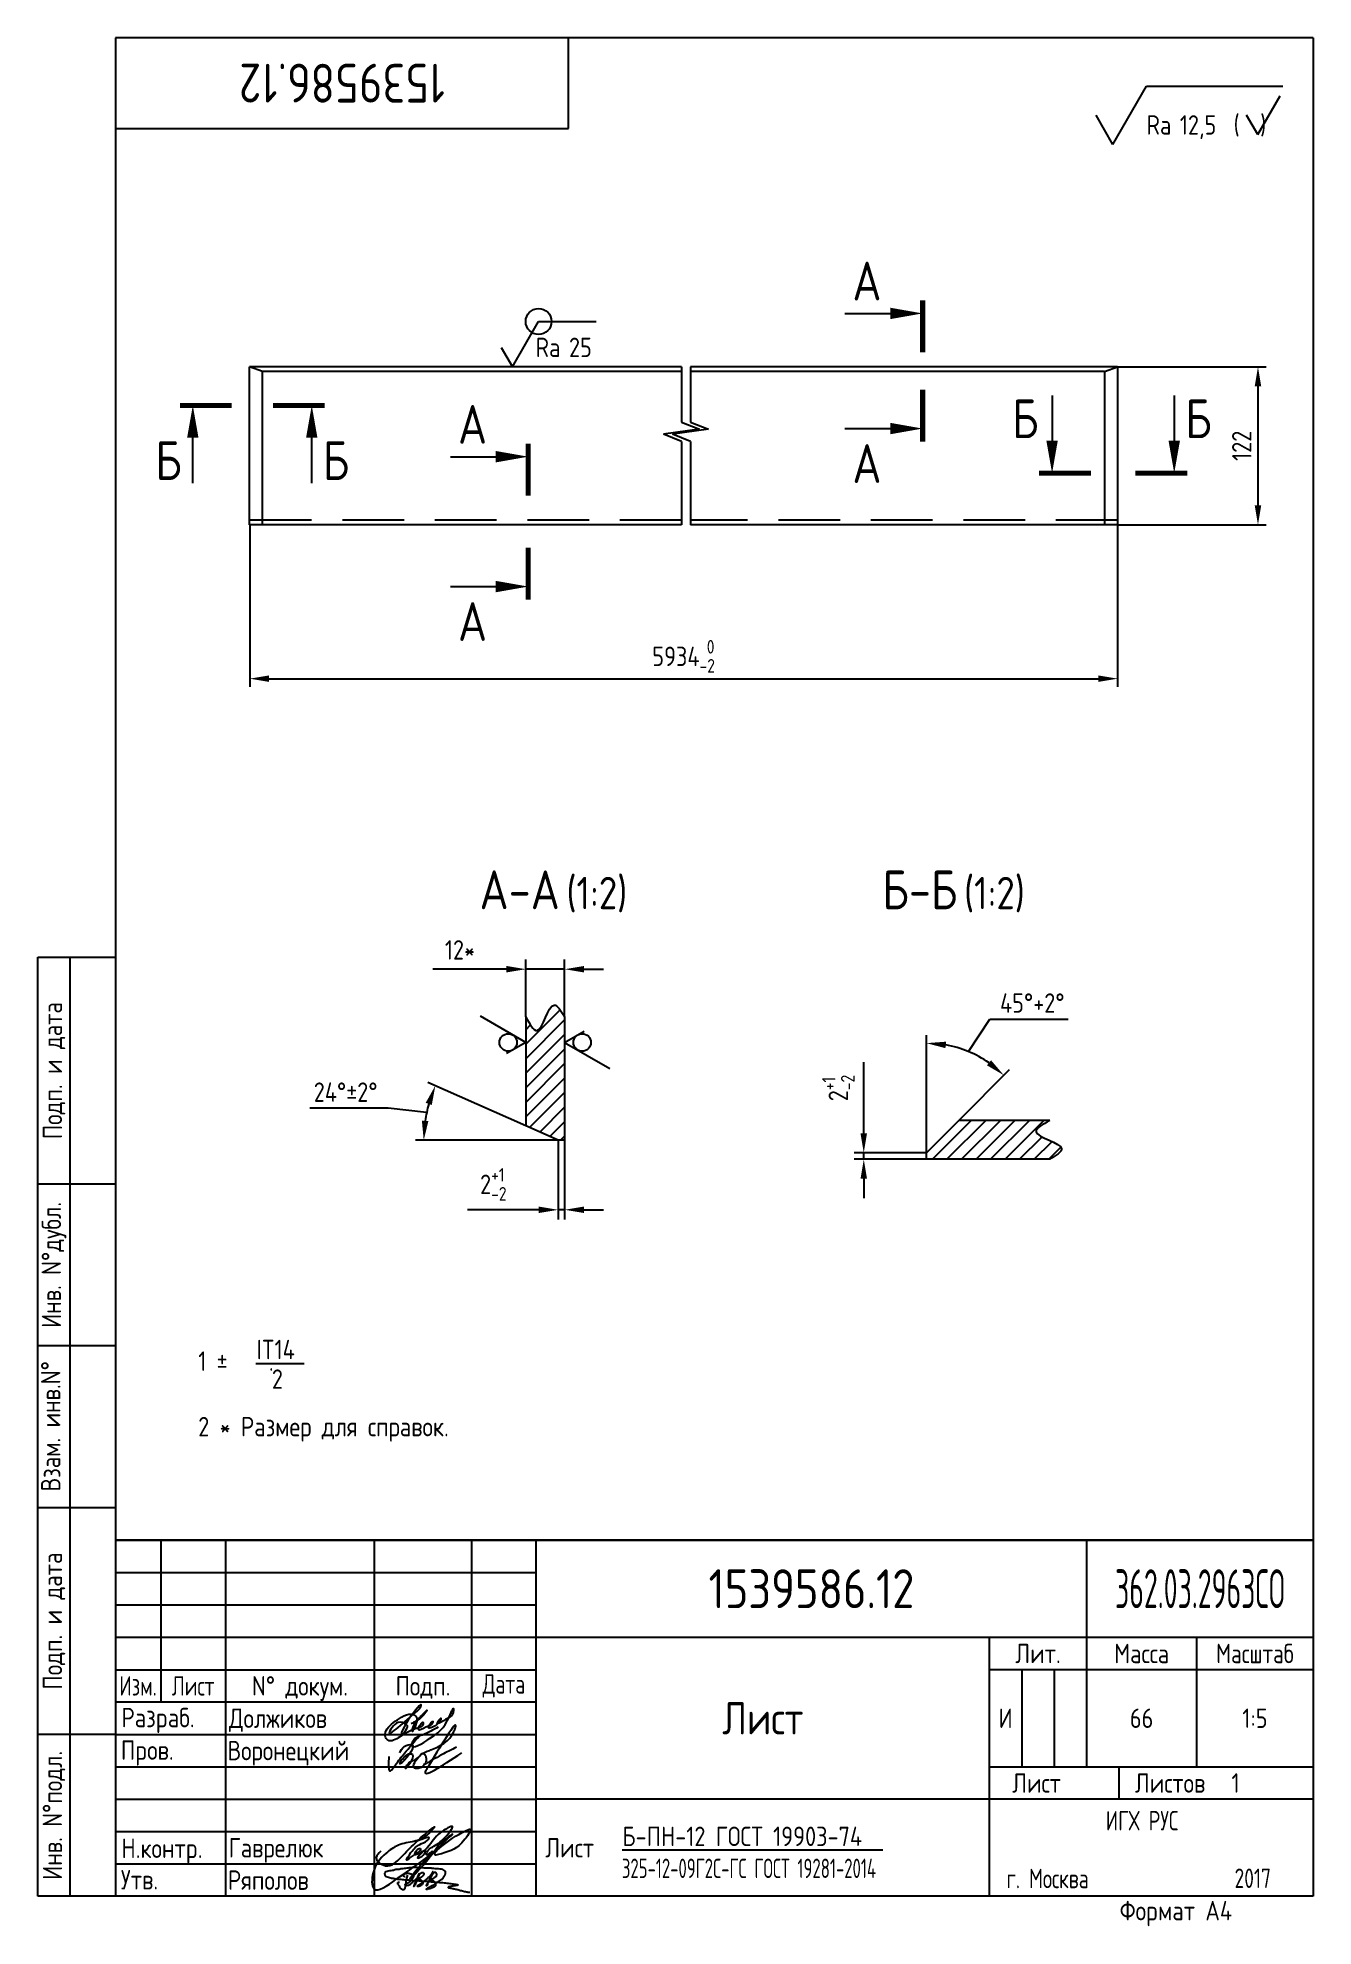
# Paper-space layout 'A4_protect' of a CAD drawing. Header units: millimetres. Extents: x 254 to 451, y 0 to 292.
# The model-space entities are those that its viewports show. They can reach past a viewport. Long polylines and large blocks are cut down to what shows.
import ezdxf
from ezdxf.enums import TextEntityAlignment as Align

# ---------------------------------------------------------------- set-up
doc = ezdxf.new("R2010")
doc.units = ezdxf.units.MM
doc.header["$LTSCALE"] = 0.3
doc.linetypes.add('HIDDEN', pattern=[9.525, 6.35, -3.175])
for name, color, linetype in [('Bord', 1, 'Continuous'), ('Cont', 6, 'Continuous'), ('Dim', 7, 'Continuous'), ('Hatch', 2, 'Continuous'), ('Hide', 2, 'HIDDEN'), ('Text', 3, 'Continuous'), ('Textb', 6, 'Continuous'), ('Vporti', 7, 'Continuous')]:
    doc.layers.add(name, color=color, linetype=linetype)
doc.layers.get('Vporti').off()
doc.styles.add('Style1', font='romans.shx', dxfattribs={"width": 0.8})
doc.dimstyles.new('Anqular-2', dxfattribs={"dimscale": 2, "dimtxt": 3, "dimasz": 3, "dimexe": 1.25, "dimexo": 0, "dimgap": 1, "dimtad": 2, "dimtoh": 1, "dimdec": 3, "dimtxsty": 'Style1', "dimcen": 2.5, "dimclrt": 3, "dimadec": 0, "dimazin": 0, "dimtfac": 1, "dimtdec": 3, "dimtmove": 1, "dimatfit": 3, "dimfxl": 1, "dimarcsym": 0})
doc.dimstyles.new('Lin5', dxfattribs={"dimscale": 5, "dimtxt": 3, "dimasz": 3, "dimexe": 1.25, "dimexo": 0, "dimgap": 1, "dimtad": 1, "dimdec": 3, "dimtxsty": 'Style1', "dimcen": 2.5, "dimclrt": 3, "dimadec": 0, "dimazin": 0, "dimtfac": 1, "dimtdec": 3, "dimtmove": 0, "dimatfit": 3, "dimldrblk": 'DOT', "dimfxl": 1, "dimarcsym": 0})
doc.dimstyles.new('LIN_2', dxfattribs={"dimscale": 2, "dimtxt": 3, "dimasz": 3, "dimexe": 1.5, "dimexo": 0, "dimgap": 1.48, "dimtad": 1, "dimdec": 4, "dimrnd": 1, "dimdsep": 46, "dimtxsty": 'Style1', "dimcen": 0, "dimdle": 2, "dimclrd": 256, "dimclrt": 3, "dimadec": 0, "dimazin": 0, "dimtfac": 0.666667, "dimtdec": 4, "dimtmove": 0, "dimatfit": 3, "dimfxl": 1, "dimtvp": 0.833333, "dimtolj": 1, "dimtzin": 0, "dimarcsym": 0})

# ---------------------------------------------------------------- blocks, each defined once
blk = doc.blocks.new('A4')
at = {"layer": 'Bord'}
for p, q in [((20, 55), (85, 55)), ((20, 50), (85, 50)), ((20, 45), (85, 45)), ((160, 40), (160, 25)), ((165, 40), (165, 25)), ((20, 30), (85, 30)), ((20, 25), (85, 25)), ((20, 20), (85, 20)), ((20, 15), (85, 15)), ((20, 10), (85, 10))]:
    blk.add_line(p, q, dxfattribs=at)
at = {"layer": 'Cont'}
for p, q in [((205, 292), (20, 292)), ((20, 292), (20, 5)), ((90, 278), (90, 292)), ((205, 292), (205, 5)), ((20, 278), (90, 278)), ((8, 5), (8, 150)), ((8, 150), (20, 150)), ((13, 5), (13, 150)), ((8, 115), (20, 115)), ((20, 90), (8, 90)), ((20, 65), (8, 65)), ((205, 60), (20, 60)), ((20, 60), (205, 60)), ((27, 60), (27, 35)), ((37, 60), (37, 5)), ((60, 5), (60, 60)), ((75, 60), (75, 5)), ((85, 5), (85, 60)), ((170, 60), (170, 25)), ((85, 45), (205, 45)), ((155, 5), (155, 45)), ((187, 25), (187, 45)), ((20, 40), (85, 40)), ((205, 40), (155, 40)), ((85, 35), (20, 35)), ((20, 30), (8, 30)), ((155, 25), (205, 25)), ((175, 25), (175, 20)), ((205, 20), (85, 20)), ((20, 5), (8, 5)), ((205, 5), (20, 5))]:
    blk.add_line(p, q, dxfattribs=at)
at = {"layer": 'Text', "style": 'Style1', "width": 0.8}
for s, p in [('Подп. и дата', (10.5, 132.5)), ('Инв. N%%dдубл.', (10.5, 102.5)), ('Взам. инв.N%%d ', (10, 78.38)), ('Подп. и дата', (10.5, 47.5)), ('Инв. N%%dподл.', (10.5, 17.5))]:
    blk.add_text(s, height=3, rotation=90, dxfattribs=at).set_placement(p, align=Align.MIDDLE)
at = {"layer": 'Text', "style": 'Style1'}
for s, width, p in [('Лит.', 0.8, (162.5, 42.5)), ('Масса', 0.8, (178.5, 42.5)), ('Масштаб', 0.75, (196, 42.5)), ('Изм.', 0.7, (23.5, 37.5)), ('Лист', 0.7, (32, 37.5)), ('N%%d докум.', 0.8, (48.5, 37.5)), ('Подп.', 0.8, (67.5, 37.5)), ('Лист', 0.8, (162.27, 22.5)), ('Листов', 0.8, (182.9, 22.5))]:
    blk.add_text(s, height=3, dxfattribs=dict(at, width=width)).set_placement(p, align=Align.MIDDLE_CENTER)
at = {"layer": 'Text', "style": 'Style1', "width": 0.7}
for s, p in [('Дата', (80, 37.5)), ('ИГХ РУС', (178.57, 16.69))]:
    blk.add_text(s, height=3, dxfattribs=at).set_placement(p, align=Align.MIDDLE)
at = {"layer": 'Text', "style": 'Style1'}
for s, width, p in [('Разpаб.', 0.8, (20.92, 31.1)), ('Пpов.', 0.8, (20.84, 26.08)), ('Н.контp.', 0.8, (20.92, 10.92)), ('Утв.', 0.8, (20.84, 6.06)), ('г. Москва', 0.7, (157.64, 6.25)), ('Фоpмат А4', 0.8, (175.11, 1.29))]:
    blk.add_text(s, height=3, dxfattribs=dict(at, width=width)).set_placement(p)
for tag, p, width in [('ФИО', (39, 31), 0.8), ('ФИО', (39, 26), 0.8), ('ГОСТ_СОРТАМЕНТА', (98.19, 14), 0.8), ('ФИО', (39, 11), 0.8), ('ФИО', (39, 6), 0.8), ('2017', (192.85, 6.29), 0.7)]:
    blk.add_attdef(tag, p, '', height=3, dxfattribs=dict(at, width=width))
at = {"layer": 'Text', "style": 'Style1', "width": 0.8}
for tag, p in [('И', (157.49, 32.5)), ('700', (178.5, 32.5)), ('1:20', (196, 32.5))]:
    blk.add_attdef(tag, text='', height=3, dxfattribs=at).set_placement(p, align=Align.MIDDLE)
blk.add_attdef('Сборочный_чертеж', text='', height=3, dxfattribs=at).set_placement((120, 21.3), align=Align.CENTER)
for tag, p in [('1', (171.12, 22.5)), ('2', (193, 22.5))]:
    blk.add_attdef(tag, text='', height=3, dxfattribs=at).set_placement(p, align=Align.MIDDLE_CENTER)
blk.add_attdef('ЛИСТ', text='', height=3, dxfattribs=at).set_placement((85.99, 12.5), align=Align.MIDDLE_LEFT)
at = {"layer": 'Text', "style": 'Style1', "width": 0.7}
blk.add_attdef('%%OГОСТ_ТЕХ._ТРЕБОВАНИЙ', text='', height=3, dxfattribs=at).set_placement((98.19, 8), align=Align.BOTTOM_LEFT)
at = {"layer": 'Textb', "style": 'Style1', "width": 0.8}
blk.add_attdef('1234567', (81, 290), '', height=6, rotation=180, dxfattribs=at)
blk.add_attdef('1234567', (123.4, 48), '', height=6, dxfattribs=at)
for tag, height, p in [('123ХЯ', 6, (183.62, 48)), ('НАИМЕНОВАНИЕ', 5, (120, 30))]:
    blk.add_attdef(tag, text='', height=height, dxfattribs=at).set_placement(p, align=Align.CENTER)
blk = doc.blocks.new('A$C3427693D')
at = {"layer": 'Text'}
blk.add_line((0, 3.92), (7.46, 3.92), dxfattribs=at)
at = {"layer": 'Text', "style": 'Style1', "width": 0.8}
for s, p in [('IT14', (0.13, 4.57)), ('2', (2.49, 0))]:
    blk.add_text(s, height=3, dxfattribs=at).set_placement(p)
blk = doc.blocks.new('A$C314368CF')
at = {"layer": 'Text'}
for q in [(7.18, 6), (1.98, 3)]:
    blk.add_line((3.72, 0), q, dxfattribs=at)
at = {"layer": 'Text', "style": 'Style1', "width": 0.8}
blk.add_text('(  )', height=3, dxfattribs=at).set_placement((0, 0))
blk = doc.blocks.new('sherISO_18')
at = {"layer": 'Cont'}
for p, q in [((-30.94, -16.46), (-25.74, -7.46)), ((-25.74, -7.46), (-4.67, -7.46)), ((-30.94, -16.46), (-33.54, -11.96))]:
    blk.add_line(p, q, dxfattribs=at)
blk.add_blockref('A$C314368CF', (-12.3, -14.96))
at = {"layer": 'Textb', "style": 'Style1', "width": 0.8}
blk.add_text('Ra', height=3, dxfattribs=at).set_placement((-25.74, -14.96))
blk.add_attdef('12,5', (-20.6, -14.96), '', height=3, dxfattribs=at)
blk = doc.blocks.new('*D19')
at = {"layer": 'Defpoints', "color": 0, "transparency": 16777216}
for p in [(5560.88, 712.28), (5562.88, 712.28), (5562.88, 690.83)]:
    blk.add_point(p, dxfattribs=at)
at = {"layer": 'Dim', "color": 0, "lineweight": -2, "transparency": 16777216}
for p, q in [((5560.88, 712.28), (5560.88, 687.83)), ((5562.88, 712.28), (5562.88, 687.83))]:
    blk.add_line(p, q, dxfattribs=at)
at = {"layer": 'Dim', "lineweight": -2, "transparency": 16777216}
for p, q in [((5554.88, 690.83), (5532.84, 690.83)), ((5562.88, 690.83), (5560.88, 690.83)), ((5568.88, 690.83), (5574.88, 690.83))]:
    blk.add_line(p, q, dxfattribs=at)
at = {"layer": 'Dim', "transparency": 16777216}
for points in [[(5554.88, 691.83), (5554.88, 689.83), (5560.88, 690.83)], [(5568.88, 691.83), (5568.88, 689.83), (5562.88, 690.83)]]:
    blk.add_solid(points, dxfattribs=at)
at = {"layer": 'Dim', "color": 3, "transparency": 16777216, "insert": (5540.86, 698.69), "char_height": 6, "attachment_point": 5, "style": 'Style1'}
blk.add_mtext('\\A1;\\A1;2{\\H0.7x;\\S+1^ -2;}', dxfattribs=at)
blk = doc.blocks.new('sherISO_09')
at = {"layer": 'Text'}
for q in [(4.04, 7), (-1.73, 3)]:
    blk.add_line((0, 0), q, dxfattribs=at)
blk.add_circle((0, 2.71), 1.35, dxfattribs=at)
blk = doc.blocks.new('*D21')
at = {"layer": 'Defpoints', "color": 0, "transparency": 16777216}
for p in [(5449.54, 2028.64), (6119.81, 2028.64), (6119.81, 1909.84)]:
    blk.add_point(p, dxfattribs=at)
at = {"layer": 'Dim', "color": 0, "lineweight": -2, "transparency": 16777216}
for p, q in [((5449.54, 2028.64), (5449.54, 1903.59)), ((6119.81, 2028.64), (6119.81, 1903.59)), ((5464.54, 1909.84), (6104.81, 1909.84))]:
    blk.add_line(p, q, dxfattribs=at)
at = {"layer": 'Dim', "color": 0, "transparency": 16777216}
for points in [[(5464.54, 1912.34), (5464.54, 1907.34), (5449.54, 1909.84)], [(6104.81, 1912.34), (6104.81, 1907.34), (6119.81, 1909.84)]]:
    blk.add_solid(points, dxfattribs=at)
at = {"layer": 'Dim', "color": 3, "transparency": 16777216, "insert": (5784.67, 1927.09), "char_height": 15, "attachment_point": 5, "style": 'Style1'}
blk.add_mtext('\\A1;5934{\\H0.7x;\\S 0^ -2;}', dxfattribs=at)
blk = doc.blocks.new('_Dot')
at = {"color": 0, "linetype": 'ByBlock', "lineweight": -2}
blk.add_line((-0.5, 0), (-1, 0), dxfattribs=at)
at = {"color": 0, "linetype": 'ByBlock', "const_width": 0.5}
blk.add_lwpolyline([(-0.25, 0, 1), (0.25, 0, 1)], format="xyb", close=True, dxfattribs=at)
blk = doc.blocks.new('*D22')
at = {"layer": 'Defpoints', "color": 0, "transparency": 16777216}
for p in [(6119.81, 2150.64), (6119.81, 2028.64), (6228.2, 2028.64)]:
    blk.add_point(p, dxfattribs=at)
at = {"layer": 'Dim', "color": 0, "lineweight": -2, "transparency": 16777216}
for p, q in [((6119.81, 2150.64), (6234.45, 2150.64)), ((6228.2, 2135.64), (6228.2, 2043.64)), ((6119.81, 2028.64), (6234.45, 2028.64))]:
    blk.add_line(p, q, dxfattribs=at)
at = {"layer": 'Dim', "color": 0, "transparency": 16777216}
for points in [[(6225.7, 2135.64), (6230.7, 2135.64), (6228.2, 2150.64)], [(6225.7, 2043.64), (6230.7, 2043.64), (6228.2, 2028.64)]]:
    blk.add_solid(points, dxfattribs=at)
at = {"layer": 'Dim', "color": 3, "transparency": 16777216, "insert": (6215.7, 2089.64), "char_height": 15, "attachment_point": 5, "rotation": 90, "style": 'Style1'}
blk.add_mtext('122', dxfattribs=at)
blk = doc.blocks.new('razrez03')
at = {"layer": 'Text', "const_width": 0.8}
blk.add_lwpolyline([(0, 2), (0, -6)], dxfattribs=at)
at = {"layer": 'Text'}
blk.add_lwpolyline([(0, 0, 0, 1.76, 0), (5, 0, 1.76, 1.76, 0)], format="xyseb", dxfattribs=at)
blk.add_lwpolyline([(12, 0), (5, 0)], dxfattribs=at)
at = {"layer": 'Textb', "style": 'Style1', "width": 0.8}
blk.add_attdef('A', (6.5, 2), '', height=6, dxfattribs=at)
blk = doc.blocks.new('razrez04')
at = {"layer": 'Text', "const_width": 0.8}
blk.add_lwpolyline([(0, 6), (0, -2)], dxfattribs=at)
at = {"layer": 'Text'}
blk.add_lwpolyline([(0, 0, 0, 1.76, 0), (5, 0, 1.76, 1.76, 0)], format="xyseb", dxfattribs=at)
blk.add_lwpolyline([(12, 0), (5, 0)], dxfattribs=at)
at = {"layer": 'Textb', "style": 'Style1', "width": 0.8}
blk.add_attdef('A', (6.5, -8.4), '', height=6, dxfattribs=at)
blk = doc.blocks.new('ZNAK02')
at = {"layer": 'Textb', "style": 'Style1', "width": 0.8}
blk.add_attdef('А-А', text='', height=6, dxfattribs=at).set_placement((13.92, -0.06), align=Align.RIGHT)
blk.add_attdef('SC(1)', (14.94, -0.06), '', height=5, dxfattribs=at)
blk = doc.blocks.new('*D23')
at = {"layer": 'Defpoints', "color": 0, "transparency": 16777216}
for p in [(5550.88, 765.13), (5550.88, 750.45), (5562.88, 750.45)]:
    blk.add_point(p, dxfattribs=at)
at = {"layer": 'Dim', "lineweight": -2, "transparency": 16777216}
for p, q in [((5544.88, 765.13), (5522.22, 765.13)), ((5562.88, 765.13), (5550.88, 765.13)), ((5568.88, 765.13), (5574.88, 765.13))]:
    blk.add_line(p, q, dxfattribs=at)
at = {"layer": 'Dim', "color": 0, "lineweight": -2, "transparency": 16777216}
for p, q in [((5550.88, 750.45), (5550.88, 768.13)), ((5562.88, 750.45), (5562.88, 768.13))]:
    blk.add_line(p, q, dxfattribs=at)
at = {"layer": 'Dim', "transparency": 16777216}
for points in [[(5544.88, 766.13), (5544.88, 764.13), (5550.88, 765.13)], [(5568.88, 766.13), (5568.88, 764.13), (5562.88, 765.13)]]:
    blk.add_solid(points, dxfattribs=at)
at = {"layer": 'Dim', "color": 3, "transparency": 16777216, "insert": (5530.55, 771.09), "char_height": 6, "attachment_point": 5, "style": 'Style1'}
blk.add_mtext('\\A1;12*', dxfattribs=at)
blk = doc.blocks.new('*D24')
at = {"layer": 'Defpoints', "color": 0, "transparency": 16777216}
for p in [(5519.76, 718.06), (5550.88, 716.74), (5560.88, 712.28), (5560.88, 712.28), (5562.88, 712.28)]:
    blk.add_point(p, dxfattribs=at)
at = {"layer": 'Dim', "color": 0, "lineweight": -2, "transparency": 16777216}
for p, q in [((5550.88, 716.74), (5520.66, 730.19)), ((5508.33, 722.17), (5484.16, 722.17)), ((5520.26, 720.92), (5508.33, 722.17)), ((5560.88, 712.28), (5516.86, 712.28))]:
    blk.add_line(p, q, dxfattribs=at)
blk.add_arc((5560.88, 712.28), 41.52, 164.28602, 171.71398, dxfattribs=at)
at = {"layer": 'Dim', "color": 0, "transparency": 16777216}
for points in [[(5519.97, 723.87), (5521.85, 723.19), (5522.95, 729.17)], [(5520.79, 718.2), (5518.79, 718.34), (5519.36, 712.28)]]:
    blk.add_solid(points, dxfattribs=at)
at = {"layer": 'Dim', "color": 3, "transparency": 16777216, "insert": (5495.24, 727.17), "char_height": 6, "attachment_point": 5, "style": 'Style1'}
blk.add_mtext('24°%%p2%%d', dxfattribs=at)
blk = doc.blocks.new('A$C6CF913E7')
at = {"layer": 'Text'}
blk.add_circle((0, 0), 2, dxfattribs=at)
blk = doc.blocks.new('sherISO_07')
at = {"layer": 'Text'}
blk.add_line((4.04, 7), (12.93, 7), dxfattribs=at)
blk.add_lwpolyline([(-1.73, 3), (0, 0), (4.04, 7)], dxfattribs=at)
blk.add_blockref('A$C6CF913E7', (4.04, 7))
at = {"layer": 'Text', "style": 'Style1', "width": 0.8}
blk.add_text('Ra', height=3, dxfattribs=at).set_placement((3.58, 1.5))
blk.add_attdef('25', (8.73, 1.5), '', height=3, dxfattribs=at)
blk = doc.blocks.new('RAZREZ05')
at = {"layer": 'Text', "const_width": 0.8}
blk.add_lwpolyline([(-2, 0), (6, 0)], dxfattribs=at)
at = {"layer": 'Text'}
blk.add_lwpolyline([(0, 0, 0, 1.76, 0), (0, -5, 1.76, 1.76, 0)], format="xyseb", dxfattribs=at)
blk.add_lwpolyline([(0, -12), (0, -5)], dxfattribs=at)
at = {"layer": 'Textb', "style": 'Style1', "width": 0.8}
blk.add_attdef('А', text='', height=6, dxfattribs=at).set_placement((-1.7, -11.5, 39), align=Align.RIGHT)
blk = doc.blocks.new('razrez06')
at = {"layer": 'Text', "const_width": 0.8}
blk.add_lwpolyline([(2, 0), (-6, 0)], dxfattribs=at)
at = {"layer": 'Text'}
blk.add_lwpolyline([(0, 0, 0, 1.76, 0), (0, -5, 1.76, 1.76, 0)], format="xyseb", dxfattribs=at)
blk.add_lwpolyline([(0, -12), (0, -5)], dxfattribs=at)
at = {"layer": 'Textb', "style": 'Style1', "width": 0.8}
blk.add_attdef('А', (1.7, -11.5), '', height=6, dxfattribs=at)
blk = doc.blocks.new('razrez07')
at = {"layer": 'Text'}
blk.add_lwpolyline([(0, 12), (0, 5)], dxfattribs=at)
blk.add_lwpolyline([(0, 0, 0, 1.76, 0), (0, 5, 1.76, 1.76, 0)], format="xyseb", dxfattribs=at)
at = {"layer": 'Text', "const_width": 0.8}
blk.add_lwpolyline([(-2, 0), (6, 0)], dxfattribs=at)
at = {"layer": 'Textb', "style": 'Style1', "width": 0.8}
blk.add_attdef('А', (-5.59, 5.4), '', height=6, dxfattribs=at)
blk = doc.blocks.new('razrez08')
at = {"layer": 'Text'}
blk.add_lwpolyline([(0, 12), (0, 5)], dxfattribs=at)
blk.add_lwpolyline([(0, 0, 0, 1.76, 0), (0, 5, 1.76, 1.76, 0)], format="xyseb", dxfattribs=at)
at = {"layer": 'Text', "const_width": 0.8}
blk.add_lwpolyline([(2, 0), (-6, 0)], dxfattribs=at)
at = {"layer": 'Textb', "style": 'Style1', "width": 0.8}
blk.add_attdef('А', (1.7, 5.4), '', height=6, dxfattribs=at)
blk = doc.blocks.new('ZNAK30')
at = {"layer": 'Bord'}
for p, q in [((0, 0), (1.12, 2.78)), ((1.12, 2.78), (1.88, -2.78)), ((3, 0), (1.88, -2.78))]:
    blk.add_line(p, q, dxfattribs=at)
blk = doc.blocks.new('*D26')
at = {"layer": 'Defpoints', "color": 0, "transparency": 16777216}
for p in [(5732.11, 706.42), (5751.45, 708.42), (5751.45, 706.42)]:
    blk.add_point(p, dxfattribs=at)
at = {"layer": 'Dim', "lineweight": -2, "transparency": 16777216}
for p, q in [((5732.11, 714.42), (5732.11, 736.47)), ((5732.11, 706.42), (5732.11, 708.42)), ((5732.11, 700.42), (5732.11, 694.42))]:
    blk.add_line(p, q, dxfattribs=at)
at = {"layer": 'Dim', "color": 0, "lineweight": -2, "transparency": 16777216}
for p, q in [((5751.45, 708.42), (5729.11, 708.42)), ((5751.45, 706.42), (5729.11, 706.42))]:
    blk.add_line(p, q, dxfattribs=at)
at = {"layer": 'Dim', "transparency": 16777216}
for points in [[(5731.11, 714.42), (5733.11, 714.42), (5732.11, 708.42)], [(5731.11, 700.42), (5733.11, 700.42), (5732.11, 706.42)]]:
    blk.add_solid(points, dxfattribs=at)
at = {"layer": 'Dim', "color": 3, "transparency": 16777216, "insert": (5724.25, 728.44), "char_height": 6, "attachment_point": 5, "rotation": 90, "style": 'Style1'}
blk.add_mtext('\\A1;\\A1;2{\\H0.7x;\\S+1^ -2;}', dxfattribs=at)
blk = doc.blocks.new('*D27')
at = {"layer": 'Defpoints', "color": 0, "transparency": 16777216}
for p in [(5760.22, 741.14), (5761.45, 718.42), (5751.45, 708.42), (5751.45, 708.42), (5751.45, 706.42)]:
    blk.add_point(p, dxfattribs=at)
at = {"layer": 'Dim', "color": 0, "lineweight": -2, "transparency": 16777216}
for p, q in [((5764.42, 739.71), (5771.08, 749.69)), ((5771.08, 749.69), (5795.25, 749.69)), ((5751.45, 708.42), (5751.45, 744.79)), ((5761.45, 718.42), (5777.17, 734.14))]:
    blk.add_line(p, q, dxfattribs=at)
blk.add_arc((5751.45, 708.42), 33.87, 55.16339, 79.83661, dxfattribs=at)
at = {"layer": 'Dim', "color": 0, "transparency": 16777216}
for points in [[(5757.34, 740.76), (5757.52, 742.75), (5751.45, 742.29)], [(5771.44, 736.99), (5770.16, 735.45), (5775.4, 732.37)]]:
    blk.add_solid(points, dxfattribs=at)
at = {"layer": 'Dim', "color": 3, "transparency": 16777216, "insert": (5784.17, 754.69), "char_height": 6, "attachment_point": 5, "style": 'Style1'}
blk.add_mtext('45°+2%%d', dxfattribs=at)

msp = doc.modelspace()

# ---------------------------------------------------------------- hatches: boundary and pattern name
at = {"layer": 'Hatch'}
h = msp.add_hatch(dxfattribs=at)
h.set_pattern_fill('ANSI31', color=256)
edge = h.paths.add_edge_path()
edge.add_spline(control_points=[(5562.88141, 750.44729), (5561.76374, 752.28503), (5558.45949, 757.71808), (5555.34628, 742.19959), (5552.07943, 748.23426), (5550.88141, 750.44729)], knot_values=[0, 0, 0, 0, 4.844195449, 14.321266558, 19.809270008, 19.809270008, 19.809270008, 19.809270008], degree=3, periodic=0)
edge.add_line((5550.88141, 750.44729), (5550.88141, 716.73524))
edge.add_line((5550.88141, 716.73524), (5560.88141, 712.28296))
edge.add_line((5560.88141, 712.28296), (5562.88141, 712.28296))
edge.add_line((5562.88141, 712.28296), (5562.88141, 750.44729))
h = msp.add_hatch(dxfattribs=at)
h.set_pattern_fill('ANSI31', color=256)
edge = h.paths.add_edge_path()
edge.add_spline(control_points=[(5789.61931, 706.42071), (5791.45705, 707.53838), (5796.8901, 710.84263), (5781.37161, 713.95584), (5787.40627, 717.22269), (5789.61931, 718.42071)], knot_values=[0, 0, 0, 0, 4.844195449, 14.321266558, 19.809270008, 19.809270008, 19.809270008, 19.809270008], degree=3, periodic=0)
edge.add_line((5789.61931, 718.42071), (5761.45497, 718.42071))
edge.add_line((5761.45497, 718.42071), (5751.45497, 708.42071))
edge.add_line((5751.45497, 708.42071), (5751.45497, 706.42071))
edge.add_line((5751.45497, 706.42071), (5789.61931, 706.42071))

# ---------------------------------------------------------------- linework, layer by layer
at = {"layer": 'Bord'}
for p, q in [((5783.10151, 2150.64062), (5783.10151, 2107.95586)), ((5790.10151, 2150.64062), (5790.10151, 2107.95586)), ((5783.10151, 2092.95586), (5783.10151, 2028.64062)), ((5790.10151, 2092.95586), (5790.10151, 2028.64062))]:
    msp.add_line(p, q, dxfattribs=at)
for points in [[(5550.88141, 750.44729), (5552.07943, 748.23426), (5555.34628, 742.19959), (5558.45949, 757.71808), (5561.76374, 752.28503), (5562.88141, 750.44729)], [(5789.61931, 718.42071), (5787.40627, 717.22269), (5781.37161, 713.95584), (5796.8901, 710.84263), (5791.45705, 707.53838), (5789.61931, 706.42071)]]:
    msp.add_open_spline(points, degree=3, knots=[0, 0, 0, 0, 5.488003449, 14.965074559, 19.809270008, 19.809270008, 19.809270008, 19.809270008], dxfattribs=at)
at = {"layer": 'Cont'}
for p, q in [((5449.53631, 2028.64062), (5449.53631, 2150.64062)), ((5783.10151, 2150.64062), (5449.53631, 2150.64062)), ((5459.53631, 2147.00092), (5449.53631, 2150.64062)), ((5783.10151, 2147.00092), (5459.53631, 2147.00092)), ((5459.53631, 2028.64062), (5459.53631, 2147.00092)), ((6119.81014, 2150.64062), (5790.10151, 2150.64062)), ((6109.81014, 2147.00092), (5790.10151, 2147.00092)), ((6109.81014, 2147.00092), (6119.81014, 2150.64062)), ((6109.81014, 2147.00092), (6109.81014, 2028.64062)), ((6119.81014, 2150.64062), (6119.81014, 2028.64062)), ((5783.10151, 2028.64062), (5449.53631, 2028.64062)), ((6119.81014, 2028.64062), (5790.10151, 2028.64062)), ((5550.88141, 750.44729), (5550.88141, 716.73524)), ((5562.88141, 750.44729), (5562.88141, 712.28296)), ((5751.45497, 708.42071), (5761.45497, 718.42071)), ((5789.61931, 718.42071), (5761.45497, 718.42071)), ((5560.88141, 712.28296), (5550.88141, 716.73524)), ((5562.88141, 712.28296), (5560.88141, 712.28296)), ((5751.45497, 706.42071), (5751.45497, 708.42071)), ((5789.61931, 706.42071), (5751.45497, 706.42071))]:
    msp.add_line(p, q, dxfattribs=at)
at = {"layer": 'Hide'}
for p, q in [((5783.10151, 2032.28032), (5449.53631, 2032.28032)), ((6119.81014, 2032.28032), (5790.10151, 2032.28032))]:
    msp.add_line(p, q, dxfattribs=at)

# ---------------------------------------------------------------- block references
at = {"layer": 'Bord', "xscale": 5, "yscale": 5, "zscale": 5, "rotation": 270}
for p in [(5783.10151, 2107.95586), (5790.10151, 2107.95586)]:
    msp.add_blockref('ZNAK30', p, dxfattribs=at)
at = {"layer": 'Dim'}
ref = msp.add_blockref('razrez03', (5969.20962, 2191.84836), dxfattribs=dict(at, xscale=-5, yscale=5, zscale=5))
ref.add_attrib('A', 'А', (5914.99533, 2201.84836), dxfattribs={"layer": 'Textb', "height": 30, "style": 'Style1', "width": 0.8})
for name, p, xscale, yscale, zscale, values in [('sherISO_07', (5652.48885, 2150.64062), 5, 5, 5, {'25': '25'}), ('RAZREZ05', (5405.62535, 2120.80597), 5, 5, 5, {'А': 'Б'}), ('razrez06', (5497.48321, 2120.80597), 5, 5, 5, {'А': 'Б'}), ('razrez08', (6163.54375, 2068.54475), 5, 5, 5, {'А': 'Б'}), ('ZNAK02', (5533.56072, 783.77932), 2, 2, 2, {'А-А': 'А-А', 'SC(1)': '(1:2)'}), ('ZNAK02', (5733.20571, 783.77932), 2, 2, 2, {'А-А': 'Б-Б', 'SC(1)': '(1:2)'})]:
    msp.add_blockref(name, p, dxfattribs=dict(at, xscale=xscale, yscale=yscale, zscale=zscale)).add_auto_attribs(values)
ref = msp.add_blockref('razrez04', (5969.20962, 2102.95032), dxfattribs=dict(at, xscale=-5, yscale=5, zscale=5))
ref.add_attrib('A', 'А', (5914.99533, 2060.95032), dxfattribs={"layer": 'Textb', "height": 30, "style": 'Style1', "width": 0.8})
ref = msp.add_blockref('razrez07', (6069.2118, 2068.54475), dxfattribs=dict(at, xscale=5, yscale=5, zscale=5))
ref.add_attrib('А', 'Б', (6038.31293, 2095.54475), dxfattribs={"layer": 'Textb', "height": 30, "style": 'Style1', "width": 0.8})
ref = msp.add_blockref('razrez03', (5664.62656, 2081.2319), dxfattribs=dict(at, xscale=-5, yscale=5, zscale=5))
ref.add_attrib('A', 'А', (5610.41227, 2091.2319), dxfattribs={"layer": 'Textb', "height": 30, "style": 'Style1', "width": 0.8})
ref = msp.add_blockref('razrez04', (5664.62656, 1980.95032), dxfattribs=dict(at, xscale=-5, yscale=5, zscale=5))
ref.add_attrib('A', 'А', (5610.41227, 1938.95032), dxfattribs={"layer": 'Textb', "height": 30, "style": 'Style1', "width": 0.8})
at = {"layer": 'Dim', "xscale": 2, "yscale": 2, "zscale": 2}
for p, rotation in [((5550.88141, 742.51253), 90), ((5562.88892, 742.51253), 270)]:
    msp.add_blockref('sherISO_09', p, dxfattribs=dict(at, rotation=rotation))

# ---------------------------------------------------------------- dimensions: what is measured, and where the dimension line sits
at = {"layer": 'Dim'}
dim = msp.add_linear_dim(base=(6228.19909, 2028.64062), p1=(6119.81014, 2150.64062), p2=(6119.81014, 2028.64062), angle=90, dimstyle='Lin5', dxfattribs=at)
dim.commit()
dim.dimension.update_dxf_attribs({"geometry": '*D22', "text_midpoint": (6215.69909, 2089.64062)})
dim = msp.add_linear_dim(base=(6119.81014, 1909.8405), p1=(5449.53631, 2028.64062), p2=(6119.81014, 2028.64062), text='\\A1;5934{\\H0.7x;\\S 0^ -2;}', dimstyle='Lin5', dxfattribs=at)
dim.commit()
dim.dimension.update_dxf_attribs({"geometry": '*D21', "text_midpoint": (5784.67322, 1927.0905)})
for base, p1, p2, text, picture, middle in [((5550.88141, 765.13459), (5562.88141, 750.44729), (5550.88141, 750.44729), '<>*', '*D23', (5530.54998, 765.13459)), ((5562.88141, 690.828), (5560.88141, 712.28296), (5562.88141, 712.28296), '\\A1;<>{\\H0.7x;\\S+1^ -2;}', '*D19', (5540.85855, 690.828))]:
    dim = msp.add_linear_dim(base=base, p1=p1, p2=p2, text=text, dimstyle='LIN_2', dxfattribs=at)
    dim.commit()
    dim.dimension.update_dxf_attribs({"geometry": picture, "text_midpoint": middle, "dimtype": 160})
for base, line1, line2, text, picture, middle in [((5760.22096, 741.13584), ((5751.45497, 706.42071), (5751.45497, 708.42071)), ((5751.45497, 708.42071), (5761.45497, 718.42071)), '<>+2%%d', '*D27', (5784.16871, 754.6894)), ((5519.76083, 718.06208), ((5562.88141, 712.28296), (5560.88141, 712.28296)), ((5560.88141, 712.28296), (5550.88141, 716.73524)), '<>%%p2%%d', '*D24', (5495.24415, 727.17077))]:
    dim = msp.add_angular_dim_2l(base=base, line1=line1, line2=line2, text=text, dimstyle='Anqular-2', dxfattribs=at)
    dim.commit()
    dim.dimension.update_dxf_attribs({"geometry": picture, "text_midpoint": middle})
dim = msp.add_linear_dim(base=(5732.1063, 706.42071), p1=(5751.45497, 708.42071), p2=(5751.45497, 706.42071), angle=270, text='\\A1;<>{\\H0.7x;\\S+1^ -2;}', dimstyle='LIN_2', dxfattribs=at)
dim.commit()
dim.dimension.update_dxf_attribs({"geometry": '*D26', "text_midpoint": (5732.1063, 728.44357), "dimtype": 160})

psp = doc.layouts.new('A4_protect')

# ---------------------------------------------------------------- linework, layer by layer
at = {"layer": 'Cont'}
psp.add_line((451.13, 292), (451.13, 5), dxfattribs=at)
at = {"layer": 'Text'}
for points, knots in [([(315.98, 31.11), (315.22, 30.69), (313.9, 29.96), (312.03, 29.38), (311.7, 27.45), (316.63, 30.55), (316.96, 31.16), (318.37, 34.19), (318.34, 32.75), (317.46, 32.63), (315.27, 31.15), (316.59, 32.9), (316.05, 31.39), (313.53, 30.28), (315.42, 32.45), (314.87, 31.25), (314.15, 31.28), (312.28, 30.04), (313.62, 32.3), (313.74, 31.21), (311.83, 30.77), (310.56, 29.93), (308.41, 28.58), (307.37, 30.32), (308.87, 31.73), (310.28, 32.7), (311.56, 33.33), (312.52, 32.92), (312.93, 31.93), (311.63, 29.62), (312.33, 31.9), (312.93, 32.35), (314.58, 34.17), (313.59, 32.71), (312.86, 32.17), (312.05, 31.78), (311.81, 31.66)], [0, 0, 0, 0, 2.703743, 4.672825, 5.02799, 7.955933, 13.437489, 13.883188, 14.189441, 16.413959, 17.478513, 18.47964, 18.959294, 20.910841, 22.003091, 22.470554, 23.533771, 24.710748, 26.01626, 26.201331, 27.488187, 30.382065, 32.258784, 33.069724, 35.439902, 37.010787, 38.612861, 39.32109, 39.818865, 41.83144, 42.782113, 44.494961, 45.867914, 46.467245, 48.290622, 49.101188, 49.101188, 49.101188, 49.101188]), ([(310.33, 30.33), (310.75, 31.24), (311.29, 32.42), (313.55, 34.99), (313.1, 33.83), (311.6, 32.8), (307.39, 28.69), (309.04, 31.43), (310.02, 32.11), (311.58, 31.42), (310.95, 30.62), (310.43, 29.93), (310.26, 30.19), (310.3, 30.28), (310.33, 30.33)], [0, 0, 0, 0, 4.062617, 5.226919, 5.800291, 6.663227, 11.774431, 12.938639, 14.11351, 15.354081, 16.396133, 16.918576, 17.03251, 17.182794, 17.182794, 17.182794, 17.182794]), ([(310.06, 27.14), (310.22, 27.51), (310.53, 28.26), (313.04, 28.82), (311.23, 26.37), (309.71, 25.04), (310.76, 27.03), (312.91, 27.11), (310.44, 23.81), (311.5, 26.02), (312.66, 25.91), (313.64, 27.41), (314.48, 26.04), (313.64, 24.7), (311.61, 24.7), (313.19, 27.1), (315.6, 27.77), (317.96, 29.06), (319.46, 33.49), (315.67, 26.95), (313.01, 22.81), (316.48, 25.08), (319.62, 27.14)], [0, 0, 0, 0, 1.213353, 2.399709, 5.497648, 5.861317, 7.611627, 8.43806, 10.837371, 11.583123, 13.461301, 14.534506, 15.162086, 17.217848, 17.944717, 20.123775, 21.948027, 26.460707, 27.144718, 34.52243, 35.159468, 41.304292, 41.304292, 41.304292, 41.304292]), ([(308.37, 26.58), (308.33, 26.13), (308.26, 25.46), (308.42, 23.92), (309.75, 25.82), (310.89, 27.25), (312.27, 28.86), (313.07, 29.8)], [0, 0, 0, 0, 1.523947, 2.237958, 3.351836, 5.856423, 9.374056, 9.374056, 9.374056, 9.374056]), ([(318.8, 28.03), (318.03, 27.64), (316.31, 26.76), (314.64, 25.81), (313.72, 25.28)], [0, 0, 0, 0, 2.587978, 5.77327, 5.77327, 5.77327, 5.77327]), ([(307.11, 11.95), (306.77, 11.64), (305.89, 10.83), (308.28, 8.97), (311.41, 12.23), (312.91, 13.84), (315.8, 16.06), (313.9, 13.98), (312.49, 13.46), (309.79, 13.08), (307.49, 11.41), (305.75, 9.37), (305.61, 4.85), (311.76, 9.22), (315.51, 11.83), (318.8, 14.53), (321.47, 15.66), (319.15, 12.33), (317.86, 12.02), (314.55, 10.95), (316.81, 13.39), (318.88, 15.1), (316.19, 13.3), (315.09, 11.2), (310.3, 6.07), (312.91, 9.55), (316.02, 12.77), (313.89, 10.97), (314.44, 12.3), (315.6, 12.83), (316.79, 13.68), (319.05, 16.53), (315.42, 14.42), (315.13, 13.12), (312.08, 10.52), (313.7, 11.21), (314.3, 12.43), (313.25, 11.65), (311.94, 11.12), (313, 12.77), (313.36, 12.05), (312.28, 11.59), (310.48, 9.84), (311.97, 12.08), (312.89, 13.04), (314.04, 13.35), (315, 14.39), (313.75, 13.91), (312.71, 13.5)], [0, 0, 0, 0, 1.17994, 3.087717, 5.863103, 12.338328, 12.854096, 14.088578, 16.834551, 19.302558, 21.570562, 25.210018, 27.650956, 31.348291, 40.129863, 44.562748, 45.223917, 46.979401, 51.214655, 52.099288, 55.323111, 56.227801, 58.471865, 60.028126, 65.752911, 68.466223, 71.038525, 71.934922, 72.780229, 73.495807, 76.028152, 77.999346, 80.11892, 83.1954, 85.334448, 86.270878, 87.060466, 88.110212, 88.803314, 89.989889, 90.197567, 90.706974, 92.884587, 94.19917, 96.055742, 97.375783, 97.753899, 99.636325, 99.636325, 99.636325, 99.636325]), ([(310.88, 7.99), (310.83, 8), (310.74, 8.03), (310.64, 8.12), (310.56, 8.19), (310.49, 8.31), (310.58, 8.39), (310.69, 8.46), (310.86, 8.51), (311.07, 8.54), (311.3, 8.57), (311.52, 8.54), (311.75, 8.49), (311.96, 8.4), (312.15, 8.25), (312.16, 8.04), (312.08, 7.88), (311.98, 7.72), (311.88, 7.56), (311.73, 7.4), (311.6, 7.24), (311.45, 7.14), (311.33, 7.04), (311.2, 6.98), (311.06, 6.92), (310.94, 6.86), (310.87, 6.83), (310.82, 6.77), (310.89, 6.72), (310.97, 6.71), (311.1, 6.69), (311.25, 6.69), (311.42, 6.74), (311.63, 6.81), (311.81, 6.96), (311.97, 7.13), (312.14, 7.27), (312.29, 7.43), (312.44, 7.55), (312.55, 7.66), (312.63, 7.76), (312.77, 7.91), (312.89, 8.15), (312.99, 8.3), (313.05, 8.58), (312.93, 8.28), (312.9, 8.06), (312.74, 7.71), (312.66, 7.43), (312.57, 7.19), (312.45, 6.93), (312.37, 6.74), (312.16, 6.39), (312.33, 6.79), (312.42, 7.07), (312.59, 7.36), (312.71, 7.62), (312.78, 7.81), (312.89, 8.02), (313.03, 8.2), (313.1, 8.37), (313.22, 8.5), (313.36, 8.66), (313.55, 8.72), (313.72, 8.65), (313.78, 8.49), (313.73, 8.32), (313.6, 8.13), (313.41, 7.99), (313.25, 7.84), (313.1, 7.78), (313.02, 7.74), (312.83, 7.71), (313.05, 7.69), (313.18, 7.62), (313.35, 7.55), (313.46, 7.41), (313.55, 7.29), (313.59, 7.16), (313.59, 6.99), (313.51, 6.82), (313.33, 6.68), (313.12, 6.56), (312.93, 6.48), (312.72, 6.54), (312.83, 6.72), (312.99, 6.78), (313.15, 6.89), (313.31, 6.98), (313.44, 7.08), (313.56, 7.15), (313.65, 7.23), (313.75, 7.3), (313.86, 7.39), (313.98, 7.49), (314.17, 7.64), (314.36, 7.81), (314.53, 7.99), (314.69, 8.11), (314.82, 8.23), (314.91, 8.36), (315.03, 8.46), (315.12, 8.59), (315.18, 8.7), (315.19, 8.89), (315.05, 8.7), (314.98, 8.56), (314.89, 8.31), (314.8, 8.08), (314.7, 7.84), (314.63, 7.6), (314.53, 7.4), (314.43, 7.17), (314.37, 6.96), (314.31, 6.76), (314.26, 6.65), (314.09, 6.61), (314.32, 6.95), (314.45, 7.16), (314.63, 7.49), (314.76, 7.7), (314.88, 7.94), (315.04, 8.22), (315.17, 8.51), (315.31, 8.69), (315.49, 8.8), (315.66, 8.63), (315.7, 8.43), (315.7, 8.24), (315.65, 8.07), (315.53, 7.95), (315.39, 7.84), (315.23, 7.73), (315.08, 7.65), (314.91, 7.61), (314.81, 7.59), (314.59, 7.6), (314.77, 7.56), (314.86, 7.52), (314.98, 7.5), (315.1, 7.45), (315.22, 7.43), (315.33, 7.34), (315.4, 7.24), (315.49, 7.13), (315.54, 7.01), (315.57, 6.88), (315.59, 6.75), (315.56, 6.61), (315.45, 6.5), (315.3, 6.39), (315.11, 6.35), (314.89, 6.27), (314.68, 6.17), (314.42, 6.1), (314.27, 6.06), (314.12, 6.04), (314.23, 6.2), (314.32, 6.26), (314.52, 6.4), (314.76, 6.5), (315.04, 6.66), (315.25, 6.78), (315.41, 6.85), (315.55, 6.94), (315.69, 7.05), (315.92, 7.2), (316.18, 7.38), (316.45, 7.56), (316.67, 7.74), (316.8, 7.91), (316.93, 8.06), (317, 8.22), (317.08, 8.36), (317.12, 8.54), (317.16, 8.75), (316.91, 9.1), (316.38, 9.21), (315.79, 9.25), (315.27, 9.28), (314.76, 9.35), (314.28, 9.37), (313.8, 9.36), (313.37, 9.4), (312.99, 9.4), (312.67, 9.43), (312.35, 9.45), (312.01, 9.43), (311.67, 9.41), (311.31, 9.35), (310.92, 9.29), (310.56, 9.28), (310.23, 9.23), (309.89, 9.14), (309.48, 9.15), (309.08, 8.99), (308.67, 8.97), (308.28, 8.86), (307.95, 8.81), (307.73, 8.67), (307.68, 8.44), (307.73, 8.22), (307.97, 8), (308.29, 7.95), (308.7, 7.82), (309.18, 7.77), (309.64, 7.67), (310.05, 7.63), (310.43, 7.63), (310.82, 7.56), (311.38, 7.55), (311.95, 7.45), (312.62, 7.48), (313.23, 7.38), (313.84, 7.33), (314.43, 7.33), (315.02, 7.24), (315.7, 7.17), (316.34, 7.16), (316.86, 7.08), (317.31, 7.04), (317.74, 7.02), (318.12, 6.94), (318.43, 6.9), (318.71, 6.86), (318.88, 6.85), (319.12, 6.75), (318.88, 6.68), (318.72, 6.64), (318.41, 6.6), (318.08, 6.54), (317.8, 6.53), (317.35, 6.36), (317.92, 6.29), (318.25, 6.21), (318.78, 6.09), (319.31, 5.97), (319.87, 5.77), (320.35, 5.7), (320.68, 5.65), (320.81, 5.63), (320.88, 5.62)], [0, 0, 0, 0, 0.153866, 0.270441, 0.388867, 0.510533, 0.592156, 0.71333, 0.90842, 1.11344, 1.349254, 1.61246, 1.782219, 2.047249, 2.291879, 2.451528, 2.651081, 2.806158, 3.017979, 3.227348, 3.462381, 3.633009, 3.75766, 3.920516, 4.080796, 4.214529, 4.291786, 4.349969, 4.397594, 4.50822, 4.594826, 4.799244, 4.954392, 5.128468, 5.437537, 5.632649, 5.842485, 6.094987, 6.293219, 6.410959, 6.551192, 6.687808, 7.022147, 7.294342, 7.425356, 7.52079, 7.946481, 8.313051, 8.59833, 8.833695, 9.090496, 9.427695, 9.601191, 9.883219, 10.093306, 10.673943, 10.798776, 10.974628, 11.287247, 11.486184, 11.648652, 11.848902, 12.027194, 12.25348, 12.40059, 12.537783, 12.716293, 12.91523, 13.208551, 13.438489, 13.549668, 13.67779, 13.77127, 13.930001, 14.029091, 14.272112, 14.434836, 14.547084, 14.739051, 14.830983, 15.061241, 15.268922, 15.500489, 15.788979, 15.879568, 16.024283, 16.221854, 16.418714, 16.593102, 16.783247, 16.91018, 17.018213, 17.135263, 17.278205, 17.430482, 17.620087, 17.979626, 18.191789, 18.388716, 18.565718, 18.714854, 18.857929, 19.039974, 19.171375, 19.283034, 19.400085, 19.618058, 19.882245, 20.150781, 20.377854, 20.649532, 20.89723, 21.042543, 21.40016, 21.557817, 21.667145, 21.752781, 21.926256, 22.412297, 22.813145, 22.961412, 23.171289, 23.607257, 23.940428, 24.110007, 24.291214, 24.48084, 24.697609, 24.904078, 25.034245, 25.218018, 25.407651, 25.573473, 25.787447, 25.930292, 26.051316, 26.18846, 26.285312, 26.406799, 26.52425, 26.630463, 26.793722, 26.898606, 27.029313, 27.171012, 27.314101, 27.419918, 27.580557, 27.709367, 27.829268, 28.024364, 28.266961, 28.41242, 28.705761, 28.989137, 29.187748, 29.233768, 29.332802, 29.529535, 29.667094, 30.039923, 30.332117, 30.61061, 30.769982, 30.856778, 31.109923, 31.313488, 31.656425, 32.066331, 32.296628, 32.49714, 32.710276, 32.891468, 33.014834, 33.177747, 33.444503, 33.618009, 34.409008, 34.914636, 35.419802, 35.95397, 36.458179, 36.88069, 37.388403, 37.738353, 38.034261, 38.353468, 38.693154, 39.037638, 39.391136, 39.787481, 40.203773, 40.488977, 40.784975, 41.26625, 41.668005, 42.070065, 42.499388, 42.869834, 43.079573, 43.213439, 43.554591, 43.717296, 44.153724, 44.506336, 45.019111, 45.587859, 45.90191, 46.270392, 46.703958, 47.093115, 47.952647, 48.44014, 49.079253, 49.808223, 50.268654, 50.851051, 51.604831, 52.298429, 52.776925, 53.1907, 53.661988, 54.042386, 54.348524, 54.616841, 54.853814, 54.983777, 55.126096, 55.333328, 55.613101, 56.008732, 56.315809, 56.59982, 56.87931, 57.399251, 57.889617, 58.432507, 59.066698, 59.660314, 59.862668, 60.07277, 60.07277, 60.07277, 60.07277]), ([(310.02, 7.15), (309.96, 7.14), (309.87, 7.13), (309.76, 7.1), (309.63, 7), (309.77, 6.87), (309.84, 6.73), (309.97, 6.55), (310.09, 6.34), (310.27, 6.16), (310.41, 6.06), (310.56, 6.02), (310.72, 6.05), (310.84, 6.16), (310.91, 6.41), (310.95, 6.69), (311.02, 7.02), (311.05, 7.29), (311.09, 7.54), (311.17, 7.81), (311.21, 8.05), (311.25, 8.21), (311.26, 8.26)], [0, 0, 0, 0, 0.15847, 0.269731, 0.363591, 0.555514, 0.688037, 0.848606, 1.204359, 1.433632, 1.58673, 1.729549, 1.880686, 2.057874, 2.19169, 2.63505, 2.928153, 3.184121, 3.441863, 3.696117, 4.025873, 4.178055, 4.178055, 4.178055, 4.178055])]:
    psp.add_open_spline(points, degree=3, knots=knots, dxfattribs=at)

# ---------------------------------------------------------------- block references
ref = psp.add_blockref('A4', (246.13, 0))
ref.add_attrib('ФИО', 'Должиков', (283.67, 31), dxfattribs={"layer": 'Text', "height": 3, "style": 'Style1', "width": 0.8})
ref.add_attrib('ФИО', 'Воронецкий', (283.45, 26), dxfattribs={"layer": 'Text', "height": 3, "style": 'Style1', "width": 0.8})
ref.add_attrib('ФИО', 'Гаврелюк', (283.61, 11), dxfattribs={"layer": 'Text', "height": 3, "style": 'Style1', "width": 0.8})
ref.add_attrib('ФИО', 'Ряполов', (283.5, 6), dxfattribs={"layer": 'Text', "height": 3, "style": 'Style1', "width": 0.8})
ref.add_attrib('123ХЯ', '362.03.2963СО', dxfattribs={"layer": 'Textb', "height": 6, "style": 'Style1', "width": 0.5}).set_placement((433.63, 52.5), align=Align.MIDDLE_CENTER)
ref.add_attrib('1234567', '1539586.12', dxfattribs={"layer": 'Textb', "height": 6, "style": 'Style1', "width": 0.8}).set_placement((373.63, 52.5), align=Align.MIDDLE_CENTER)
ref.add_attrib('НАИМЕНОВАНИЕ', 'Лист', dxfattribs={"layer": 'Textb', "height": 5, "style": 'Style1', "width": 0.8}).set_placement((366.13, 30), align=Align.CENTER)
ref.add_attrib('ЛИСТ', 'Лист', dxfattribs={"layer": 'Text', "height": 3, "style": 'Style1', "width": 0.8}).set_placement((332.53, 12.5), align=Align.MIDDLE_LEFT)
ref.add_attrib('ГОСТ_СОРТАМЕНТА', '%%uБ-ПН-12 ГОСТ 19903-74  ', (344.42, 12.76), dxfattribs={"layer": 'Text', "height": 3, "style": 'Style1', "width": 0.8})
ref.add_attrib('%%OГОСТ_ТЕХ._ТРЕБОВАНИЙ', '325-12-09Г2С-ГС ГОСТ 19281-2014', dxfattribs={"layer": 'Text', "height": 3, "style": 'Style1', "width": 0.6}).set_placement((344.35, 6.92), align=Align.BOTTOM_LEFT)
ref.add_attrib('И', 'И', dxfattribs={"layer": 'Text', "height": 3, "style": 'Style1', "width": 0.8}).set_placement((403.62, 32.5), align=Align.MIDDLE)
ref.add_attrib('700', '66', dxfattribs={"layer": 'Text', "height": 3, "style": 'Style1', "width": 0.8}).set_placement((424.63, 32.5), align=Align.MIDDLE)
ref.add_attrib('1:20', '1:5', dxfattribs={"layer": 'Text', "height": 3, "style": 'Style1', "width": 0.8}).set_placement((442.13, 32.5), align=Align.MIDDLE)
ref.add_attrib('2', '1', dxfattribs={"layer": 'Text', "height": 3, "style": 'Style1', "width": 0.8}).set_placement((439.13, 22.5), align=Align.MIDDLE_CENTER)
ref.add_attrib('200', '2017', (438.98, 6.29), dxfattribs={"layer": 'Text', "height": 3, "style": 'Style1', "width": 0.7})
ref.add_attrib('1234567', '1539586.12', dxfattribs={"layer": 'Textb', "height": 6, "rotation": 180, "style": 'Style1', "width": 0.8}).set_placement((301.13, 285), align=Align.MIDDLE_CENTER)
at = {"layer": 'Dim'}
psp.add_blockref('sherISO_18', (451.13, 292), dxfattribs=at).add_auto_attribs({'12,5': '12,5'})
psp.add_blockref('A$C3427693D', (287.8, 83.37), dxfattribs=at)

# ---------------------------------------------------------------- texts
at = {"layer": 'Text', "style": 'Style1', "width": 0.8}
for s, p in [('1 %%P    .', (278.92, 86.14)), ('2 * Размер для справок.', (278.92, 76.03))]:
    psp.add_text(s, height=3, dxfattribs=at).set_placement(p)

# ---------------------------------------------------------------- viewports
at = {"layer": 'Vporti'}
psp.add_viewport(center=(358.63, 223.57), size=(185, 82.5147), view_center_point=(5808.3783, 2062.53239), view_height=412.5733259, dxfattribs=at)
for center, size, view_center_point, view_height, status in [((320.78, 137.66), (69.3, 59.6766), (5533.42674, 744.11869), 119.3532678, 3), ((396.28, 137.66), (48.11, 59.677), (5761.25002, 744.11869), 119.353268, 4)]:
    psp.add_viewport(center=center, size=size, view_center_point=view_center_point, view_height=view_height, status=status, dxfattribs=at)

doc.saveas('drawing.dxf')
